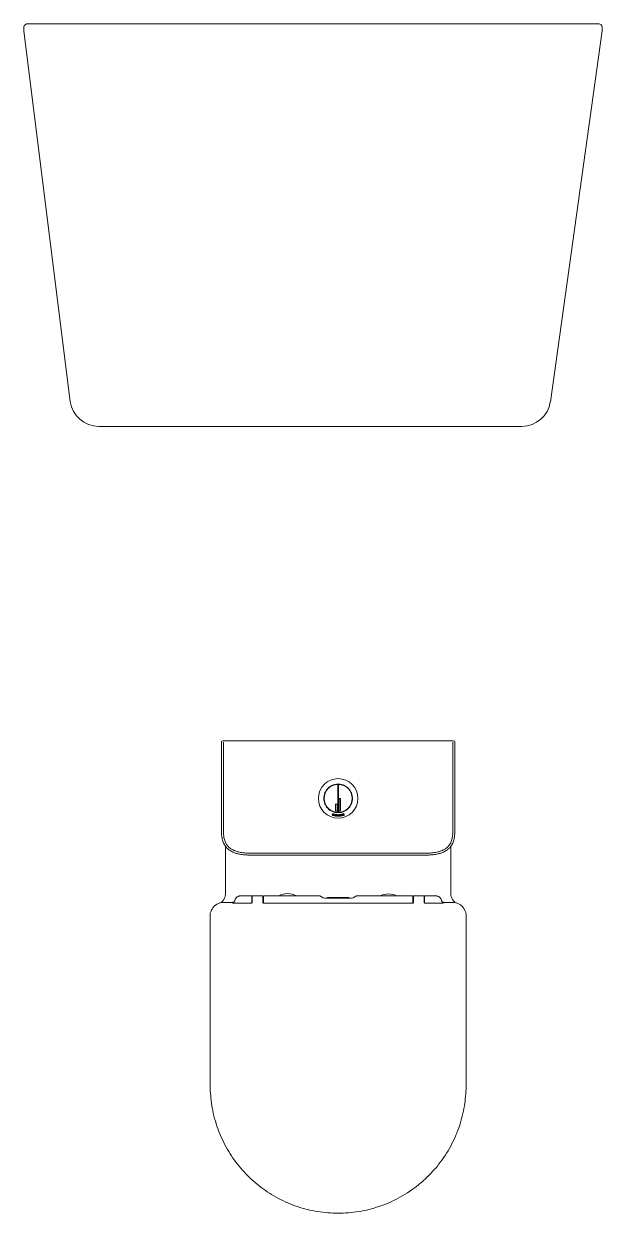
# Model space of a CAD drawing. Header units: millimetres. Extents: x 6670 to 127750, y 41694 to 79093.
# Drawn here: x 78313 to 79118, y 55474 to 57129 of the extents above; entities that cross this region are included whole.
import ezdxf

# ---------------------------------------------------------------- set-up
doc = ezdxf.new("R2010")
doc.units = ezdxf.units.MM
doc.header["$LTSCALE"] = 1000
doc.layers.add('I-E_40_15-FIXTURES', color=8, linetype='Continuous', lineweight=13)

# ---------------------------------------------------------------- blocks, each defined once
blk = doc.blocks.new('Aura Freestanding Bath Side')
for p, q in [((0, 550), (0, 555)), ((0, 550), (64.7, 34.3)), ((5.1, 560), (783.2, 560)), ((732.8, 34.3), (805, 550)), ((789.6, 560), (780.4, 560)), ((781.7, 560), (781.6, 560)), ((781.7, 560), (781.9, 560)), ((781.7, 560), (781.7, 560)), ((781.9, 560), (781.9, 560)), ((781.9, 560), (781.9, 560)), ((782.4, 560), (782.3, 560)), ((783.2, 560), (783.2, 560)), ((795.7, 560), (789.6, 560)), ((798.8, 560), (795.7, 560)), ((799.3, 560), (798.8, 560)), ((800, 560), (799.3, 560)), ((799.3, 560), (799.3, 560)), ((800.6, 560), (800, 560)), ((800, 560), (800, 560)), ((800, 560), (800, 560)), ((805, 550), (805, 555)), ((104.3, 0), (111, 0)), ((104.3, 0), (693.2, 0)), ((120.3, 0), (114.4, 0))]:
    blk.add_line(p, q)
blk.add_lwpolyline([(5.1, 560), (5, 560), (4.8, 560), (4.7, 560), (4.6, 560), (4.6, 560), (4.5, 559.9), (4.4, 559.9), (4.2, 559.9), (4, 559.8), (3.9, 559.8), (3.7, 559.7), (3.6, 559.7), (3.4, 559.6), (3.3, 559.5), (3.1, 559.5), (3, 559.4), (2.9, 559.3), (2.8, 559.3), (2.7, 559.2), (2.6, 559.1), (2.5, 559.1), (2.3, 559), (2.2, 558.9), (2.2, 558.8), (2, 558.7), (1.8, 558.5), (1.6, 558.4), (1.5, 558.2), (1.3, 558.1), (1.2, 557.9), (1.1, 557.8), (1, 557.7), (1, 557.6), (0.9, 557.5), (0.8, 557.3), (0.7, 557.3), (0.7, 557.2), (0.6, 557), (0.5, 556.9), (0.5, 556.8), (0.4, 556.6), (0.3, 556.5), (0.3, 556.3), (0.2, 556.2), (0.2, 556), (0.1, 555.9), (0.1, 555.7), (0.1, 555.6), (0, 555.5), (0, 555.4), (0, 555.3), (0, 555.2), (0, 555.1), (0, 555)])
for centre, radius, start, end in [((799.4, 555), 5, 82.4432, 90), ((799.9, 555), 5, 82.4432, 90), ((800, 555), 5, 359.9952, 90.0556), ((104.3, 40), 40, 188.1292, 269.9993), ((693.2, 40), 40, 269.9991, 351.8624)]:
    blk.add_arc(centre, radius, start, end)
blk = doc.blocks.new('liano wf cc suite plan')
for p, q in [((-224.7, 159.3), (-224.7, 152.6)), ((-201.9, 156.6), (-178, 156.6)), ((-178, 156.6), (-176, 156.6)), ((-147, 156.7), (-146.9, 156.7)), ((-146.9, 156.7), (-147, 156.7)), ((-2, 162.3), (-123, 162.3)), ((0, 153), (0, 160.3)), ((0, 0), (0, 153)), ((-225.9, 122.8), (-225.9, 143)), ((-223.2, 144.4), (-223.3, 144.4)), ((-215.5, 120), (-215.5, 135.3)), ((-225.4, 120), (-215.5, 120)), ((-224, 119.7), (-220.7, 119.7)), ((-215.5, 119.7), (-220.7, 119.7)), ((-215.5, 105), (-215.5, 119.7)), ((-159, 117), (-159, 115.5)), ((-156.3, 117), (-156.3, 115.5)), ((-225.9, -102), (-225.9, 102)), ((-225.8, 104), (-216.5, 104)), ((-225.8, 103.8), (-216.5, 103.8)), ((-219, 103.8), (-225.8, 103.8)), ((-225.8, 103.8), (-220.6, 103.8)), ((-216.5, 105), (-223.5, 105)), ((-220.7, 105), (-223.5, 105)), ((-220.7, 105), (-215.5, 105)), ((-216.5, 104), (-216.5, 105)), ((-215.5, 26), (-215.5, 102.8)), ((-159, 115.5), (-159, 0)), ((-215.5, 26), (-215.6, 25.9)), ((-89.2, 17.2), (-89.2, 17.1)), ((-87, 18.2), (-87, 18.2)), ((-73, 18.2), (-73, 18.2)), ((-70.8, 17.1), (-70.8, 17.2)), ((-219, 16), (-219, -16)), ((-218.5, 14.9), (-219, 14.9)), ((-218, 14.4), (-218, 13.7)), ((-218, 13.7), (-218, -13.7)), ((-159, -115.5), (-159, 0)), ((-104.8, 2.5), (-104.3, 2.5)), ((-104.8, 2.3), (-104.8, 2.5)), ((-104.8, 2), (-104.8, 2.3)), ((-104.4, 2), (-104.8, 2)), ((-104.6, 3.7), (-104.7, 3.2)), ((-102.4, 2.8), (-104.7, 3.2)), ((-104.6, 3.7), (-104.4, 3.6)), ((-104, 2), (-104.4, 2)), ((-104.3, 2.5), (-103.9, 2.4)), ((-103.7, 1.9), (-104, 2)), ((-103.9, 2.4), (-103.5, 2.4)), ((-103.3, 1.9), (-103.7, 1.9)), ((-103.5, 2.4), (-103, 2.3)), ((-103.2, 6.4), (-103.3, 5.9)), ((-103.2, 1.9), (-103.3, 1.9)), ((-103.2, 1.9), (-103.2, 1.9)), ((-103.1, 1.9), (-103.2, 1.9)), ((-103.1, 1.9), (-103.1, 1.9)), ((-103.1, 1.8), (-103.1, 1.9)), ((-103, 1.8), (-103.1, 1.8)), ((-103, 2.3), (-102.6, 2.3)), ((-103, 1.8), (-103, 1.8)), ((-103, 1.7), (-103, 1.8)), ((-103, 1.7), (-103, 1.7)), ((-102.9, 1.6), (-103, 1.7)), ((-102.9, 1.6), (-102.9, 1.6)), ((-102.9, 1.5), (-102.9, 1.6)), ((-102.9, 1.4), (-102.9, 1.5)), ((-102.9, 1.4), (-102.9, 1.4)), ((-102.9, 1.3), (-102.9, 1.4)), ((-102.9, 1.2), (-102.9, 1.3)), ((-102.8, 1.2), (-102.9, 1.2)), ((-102.5, 1.2), (-102.8, 1.2)), ((-102.5, 6.2), (-102.6, 5.7)), ((-102.6, 2.3), (-102.4, 2.3)), ((-102.6, 1.9), (-102.6, 1.7)), ((-102.5, 1.9), (-102.6, 1.9)), ((-102.6, 1.7), (-102.5, 1.7)), ((-102.5, 3.3), (-102.3, 3.2)), ((-102.4, 2.3), (-102.5, 2)), ((-102.5, 2), (-102.5, 1.9)), ((-102.5, 1.7), (-102.5, 1.6)), ((-102.5, 1.6), (-102.5, 1.5)), ((-102.5, 1.5), (-102.5, 1.2)), ((-102.3, 3.2), (-102.4, 2.8)), ((-99.4, 0.4), (-99.3, 0.5)), ((-99.4, 0.4), (-99.4, 0.4)), ((-96.3, 0.3), (-99, 0.3)), ((-97.9, 1.5), (-88, 1.5)), ((-88, 3.5), (-97.7, 3.5)), ((-96.3, 0.4), (-93.7, 0.4)), ((-96.3, 0.4), (-96.3, 0.3)), ((-94.3, 13.3), (-94.2, 13.3)), ((-94, 13.5), (-94.2, 13.3)), ((-93.7, 0.3), (-93.7, 0.4)), ((-92.2, 0.3), (-93.7, 0.3)), ((-93.5, 14), (-93.3, 14.2)), ((-93.3, 14.2), (-93.3, 14.3)), ((-90, 0.3), (-92.2, 0.3)), ((-85, 0.3), (-90, 0.3)), ((-88, 1.5), (-88, 3.5)), ((-75, 0.3), (-85, 0.3)), ((-70, 0.3), (-75, 0.3)), ((-67.8, 0.3), (-70, 0.3)), ((-65.7, 0.3), (-67.8, 0.3)), ((-66.7, 14.3), (-66.7, 14.2)), ((-66.5, 14), (-66.7, 14.2)), ((-66, 13.5), (-65.8, 13.3)), ((-65.8, 13.3), (-65.7, 13.3)), ((-61, 0.3), (-64.3, 0.3)), ((-60.7, 0.5), (-60.6, 0.4)), ((-60.6, 0.4), (-60.6, 0.4)), ((0, 0), (0, -153)), ((-219, -14.9), (-218.5, -14.9)), ((-218, -14.4), (-218, -13.7)), ((-104.8, -2.2), (-104.3, -2.1)), ((-104.8, -2.6), (-104.8, -2.2)), ((-104.2, -2.5), (-104.8, -2.6)), ((-104.6, -3.6), (-104, -3.5)), ((-104.6, -4), (-104.6, -3.6)), ((-104.2, -3.9), (-104.6, -4)), ((-104.4, -4.9), (-103.8, -4.8)), ((-104.3, -5.4), (-104.4, -4.9)), ((-104.3, -2.1), (-103.7, -2)), ((-104, -5.3), (-104.3, -5.4)), ((-103.7, -2.4), (-104.2, -2.5)), ((-103.6, -3.9), (-104.2, -3.9)), ((-104, -3.5), (-103.5, -3.4)), ((-103.4, -5.2), (-104, -5.3)), ((-103.8, -4.8), (-103.2, -4.7)), ((-103.7, -2), (-103.1, -1.9)), ((-103.1, -2.4), (-103.7, -2.4)), ((-103, -3.8), (-103.6, -3.9)), ((-103.6, -7.9), (-103.4, -7.9)), ((-103.6, -7.9), (-103.4, -8.4)), ((-103.5, -3.4), (-103.1, -3.3)), ((-102.8, -5.1), (-103.4, -5.2)), ((-103.4, -8.4), (-101.2, -7.7)), ((-103.2, -4.7), (-102.8, -4.7)), ((-103.1, -1.9), (-102.5, -1.8)), ((-103.1, -2.4), (-103.1, -2.4)), ((-103, -2.4), (-103.1, -2.4)), ((-103.1, -3.3), (-103, -3.3)), ((-102.9, -2.5), (-103, -2.4)), ((-103, -3.3), (-102.9, -3.3)), ((-102.9, -3.8), (-103, -3.8)), ((-102.9, -2.5), (-102.9, -2.5)), ((-102.8, -2.6), (-102.9, -2.5)), ((-102.9, -3.2), (-102.8, -3.1)), ((-102.9, -3.3), (-102.9, -3.2)), ((-102.8, -3.8), (-102.9, -3.8)), ((-102.8, -2.7), (-102.8, -2.6)), ((-102.8, -2.7), (-102.8, -2.7)), ((-102.8, -2.8), (-102.8, -2.7)), ((-102.8, -2.9), (-102.8, -2.8)), ((-102.8, -3), (-102.8, -2.9)), ((-102.8, -3.1), (-102.8, -3)), ((-102.8, -3.1), (-102.8, -3.1)), ((-102.8, -3.8), (-102.8, -3.8)), ((-102.7, -3.9), (-102.8, -3.8)), ((-102.8, -4.7), (-102.7, -4.6)), ((-102.8, -4.7), (-102.8, -4.7)), ((-102.6, -5.1), (-102.8, -5.1)), ((-102.7, -3.9), (-102.7, -3.9)), ((-102.6, -4), (-102.7, -3.9)), ((-102.7, -4.6), (-102.6, -4.6)), ((-102.4, -2.2), (-102.6, -2.3)), ((-102.6, -2.3), (-102.5, -2.3)), ((-102.6, -4.1), (-102.6, -4)), ((-102.6, -4.2), (-102.6, -4.1)), ((-102.6, -4.3), (-102.6, -4.2)), ((-102.6, -4.3), (-102.6, -4.3)), ((-102.6, -4.4), (-102.6, -4.3)), ((-102.6, -4.5), (-102.6, -4.4)), ((-102.6, -4.6), (-102.6, -4.5)), ((-102.5, -5), (-102.6, -5.1)), ((-102.5, -1.8), (-102.4, -2.2)), ((-102.5, -2.3), (-102.5, -2.4)), ((-102.5, -2.3), (-102.5, -2.3)), ((-102.5, -2.4), (-102.4, -2.5)), ((-102.4, -3.3), (-102.5, -3.4)), ((-102.5, -3.4), (-102.5, -3.5)), ((-102.5, -3.5), (-102.4, -3.5)), ((-102.4, -5), (-102.5, -5)), ((-102.4, -2.5), (-102.4, -2.6)), ((-102.4, -2.6), (-102.3, -2.8)), ((-102.3, -3.1), (-102.4, -3.2)), ((-102.4, -3.2), (-102.4, -3.3)), ((-102.4, -3.5), (-102.3, -3.6)), ((-102.3, -4.9), (-102.4, -5)), ((-102.3, -2.8), (-102.3, -2.9)), ((-102.3, -2.8), (-102.3, -2.8)), ((-102.3, -2.9), (-102.3, -3)), ((-102.3, -3), (-102.3, -3.1)), ((-102.3, -3.6), (-102.2, -3.7)), ((-102.2, -4.8), (-102.3, -4.9)), ((-102.2, -3.7), (-102.2, -3.9)), ((-102.2, -3.9), (-102.1, -4)), ((-102.1, -4.5), (-102.2, -4.7)), ((-102.2, -4.7), (-102.2, -4.8)), ((-102.1, -4), (-102.1, -4.1)), ((-102.1, -4.1), (-102.1, -4.3)), ((-102.1, -4.3), (-102.1, -4.4)), ((-102.1, -4.4), (-102.1, -4.5)), ((-101.5, -7.3), (-101.3, -7.3)), ((-101.3, -7.3), (-101.2, -7.7)), ((-99.4, -0.4), (-99.3, -0.5)), ((-99.4, -0.4), (-99.4, -0.4)), ((-99.4, -0.4), (-99.4, -0.4)), ((-99.3, -0.5), (-99.4, -0.4)), ((-99, -0.3), (-96.3, -0.3)), ((-96.3, -0.3), (-99, -0.3)), ((-97.9, -1.5), (-80, -1.5)), ((-80, -3.5), (-97.7, -3.5)), ((-96.3, -0.4), (-96.3, -0.3)), ((-96.3, -0.4), (-93.7, -0.4)), ((-94.2, -13.3), (-94.3, -13.3)), ((-94.3, -13.3), (-94.2, -13.3)), ((-94, -13.5), (-94.2, -13.3)), ((-94, -13.5), (-94.2, -13.3)), ((-93.7, -0.3), (-92.2, -0.3)), ((-92.2, -0.3), (-93.7, -0.3)), ((-93.7, -0.3), (-93.7, -0.4)), ((-93.5, -14), (-93.3, -14.2)), ((-93.5, -14), (-93.3, -14.2)), ((-93.3, -14.3), (-93.3, -14.2)), ((-93.3, -14.2), (-93.3, -14.3)), ((-92.2, -0.3), (-90, -0.3)), ((-90, -0.3), (-92.2, -0.3)), ((-90, -0.3), (-85, -0.3)), ((-85, -0.3), (-90, -0.3)), ((-85, -0.3), (-75, -0.3)), ((-75, -0.3), (-85, -0.3)), ((-80, -1.5), (-80, -3.5)), ((-75, -0.3), (-70, -0.3)), ((-70, -0.3), (-75, -0.3)), ((-70, -0.3), (-67.8, -0.3)), ((-67.8, -0.3), (-70, -0.3)), ((-67.8, -0.3), (-66.3, -0.3)), ((-66.3, -0.3), (-67.8, -0.3)), ((-66.5, -14), (-66.7, -14.2)), ((-66.5, -14), (-66.7, -14.2)), ((-66.7, -14.2), (-66.7, -14.3)), ((-66.7, -14.3), (-66.7, -14.2)), ((-66.3, -0.3), (-66.3, -0.4)), ((-63.7, -0.4), (-66.3, -0.4)), ((-66, -13.5), (-65.8, -13.3)), ((-66, -13.5), (-65.8, -13.3)), ((-65.7, -13.3), (-65.8, -13.3)), ((-65.8, -13.3), (-65.7, -13.3)), ((-63.7, -0.4), (-63.7, -0.3)), ((-63.7, -0.3), (-61, -0.3)), ((-61, -0.3), (-63.7, -0.3)), ((-60.7, -0.5), (-60.6, -0.4)), ((-60.6, -0.4), (-60.7, -0.5)), ((-60.6, -0.4), (-60.6, -0.4)), ((-60.6, -0.4), (-60.6, -0.4)), ((-215.5, -102.8), (-215.5, -26)), ((-89.2, -17.1), (-89.2, -17.2)), ((-89.2, -17.2), (-89.2, -17.1)), ((-70.8, -17.2), (-70.8, -17.1)), ((-70.8, -17.1), (-70.8, -17.2)), ((-216.5, -103.8), (-225.8, -103.8)), ((-216.5, -104), (-225.8, -104)), ((-216.5, -104), (-225.8, -104)), ((-223.6, -105), (-216.5, -105)), ((-223.6, -105), (-216.5, -105)), ((-223.5, -105), (-220.7, -105)), ((-215.5, -105), (-220.7, -105)), ((-216.5, -105), (-216.5, -104)), ((-216.5, -105), (-216.5, -104)), ((-215.5, -119.7), (-215.5, -105)), ((-159, -117), (-159, -115.5)), ((-156.3, -117), (-156.3, -115.5)), ((-225.9, -143), (-225.9, -122.8)), ((-215.5, -120), (-225.4, -120)), ((-220.7, -119.7), (-224, -119.7)), ((-220.7, -119.7), (-215.5, -119.7)), ((-215.5, -135.3), (-215.5, -120)), ((-224.4, -145.6), (-224.4, -145.6)), ((-223.3, -144.4), (-223.2, -144.4)), ((-224.7, -159.3), (-224.7, -152.6)), ((-201.9, -156.6), (-178, -156.6)), ((-178, -156.6), (-176, -156.6)), ((-147, -156.7), (-146.9, -156.7)), ((-146.9, -156.7), (-147, -156.7)), ((-2, -162.3), (-123, -162.3)), ((0, -153), (0, -160.3))]:
    blk.add_line(p, q)
for points in [[(-657, 0), (-657, 3.6), (-656.9, 7.2), (-656.7, 10.8), (-656.5, 14.4), (-656.1, 18), (-655.7, 21.6), (-655.2, 25.2), (-654.7, 28.7), (-654.1, 32.3), (-653.4, 35.8), (-652.6, 39.4), (-651.8, 42.9), (-650.9, 46.4), (-649.9, 49.9), (-648.9, 53.3), (-647.8, 56.7), (-646.6, 60.2), (-645.3, 63.5), (-644, 66.9), (-642.6, 70.2), (-641.2, 73.5), (-639.6, 76.8), (-638.1, 80), (-636.4, 83.2), (-634.7, 86.3), (-632.9, 89.5), (-631.1, 92.6), (-629.2, 95.6), (-627.2, 98.6), (-625.2, 101.5), (-623.2, 104.4), (-621.1, 107.3), (-618.9, 110.1), (-616.7, 112.8), (-614.4, 115.6), (-612.1, 118.2), (-609.7, 120.9), (-607.3, 123.4), (-604.8, 126), (-602.3, 128.4), (-599.7, 130.9), (-597.1, 133.2), (-594.4, 135.6), (-591.7, 137.9), (-588.9, 140.1), (-586, 142.3), (-583.2, 144.4), (-580.3, 146.4), (-577.3, 148.4), (-574.3, 150.4), (-571.3, 152.2), (-568.2, 154.1), (-565.1, 155.8), (-562, 157.5), (-558.8, 159.1), (-555.6, 160.7), (-552.4, 162.2), (-549.1, 163.7), (-545.8, 165), (-542.5, 166.3), (-539.2, 167.6), (-535.8, 168.7), (-532.4, 169.8), (-528.8, 170.9), (-525.2, 171.9), (-521.6, 172.9), (-518, 173.7), (-514.4, 174.5), (-510.7, 175.2), (-507, 175.8), (-503.8, 176.3), (-500.5, 176.7), (-497.2, 177.1), (-493.9, 177.4), (-490.5, 177.7), (-487.2, 177.9), (-483.8, 178), (-479.8, 178.1), (-476, 178.2), (-472.3, 178.2), (-468.5, 178.3), (-460.1, 178.3), (-445.8, 178.3), (-431.6, 178.3), (-407.2, 178.2), (-382, 178.3), (-341.1, 178.3), (-297.8, 178.3), (-276.1, 178.3), (-243.6, 178.3)], [(-243.6, 178.3), (-242.6, 178.3), (-241.7, 178.2), (-240.7, 178.1), (-239.7, 177.9), (-238.7, 177.6), (-237.7, 177.3), (-236.7, 176.9), (-235.8, 176.5), (-234.8, 176), (-233.9, 175.5), (-233, 174.9), (-232.1, 174.3), (-231.3, 173.6), (-230.5, 172.9), (-229.7, 172.1), (-229, 171.3), (-228.3, 170.4), (-227.7, 169.5), (-227.2, 168.6), (-226.7, 167.6), (-226.2, 166.7), (-225.8, 165.6), (-225.5, 164.6), (-225.2, 163.6), (-225, 162.5), (-224.8, 161.4), (-224.7, 160.3), (-224.7, 159.3)], [(-208.5, 156.6), (-210.5, 156.6), (-211.9, 156.7), (-213.3, 156.8), (-214.2, 156.9), (-215, 157), (-215.9, 157.2), (-216.7, 157.4), (-217.5, 157.7), (-218.2, 158), (-219, 158.3), (-219.7, 158.7), (-220.5, 159.1), (-221.2, 159.5), (-221.9, 160), (-222.6, 160.5), (-223.6, 161.4), (-224.7, 162.3), (-225, 162.6)], [(-201.9, 156.6), (-207.9, 156.6), (-208.5, 156.6)], [(-176, 156.6), (-150, 156.6), (-147, 156.7)], [(-125.6, 162.3), (-127.2, 162.3), (-128.5, 162.3), (-129.9, 162.2), (-131, 162.1), (-132, 162), (-133.5, 161.8), (-135.1, 161.6), (-136.7, 161.3), (-137.5, 161.1), (-138.2, 160.9), (-139.6, 160.5), (-140.9, 160), (-142.2, 159.5), (-143.4, 158.8), (-144, 158.5), (-144.6, 158.2), (-145.6, 157.6), (-146.5, 156.9), (-147.4, 156.2), (-148.2, 155.5), (-149.1, 154.8), (-149.7, 154.1), (-150.4, 153.3), (-151, 152.6), (-151.5, 152), (-151.9, 151.4), (-152.7, 150.2), (-153.5, 149), (-154.1, 147.8), (-154.7, 146.7), (-155.2, 145.5), (-155.7, 144.3), (-156.1, 143), (-156.5, 141.8), (-156.8, 140.5), (-157.1, 139.6), (-157.3, 138.6), (-157.6, 137.1), (-157.9, 135.6), (-158.1, 134.1), (-158.3, 133), (-158.4, 131.8), (-158.5, 130.5), (-158.6, 129.2), (-158.7, 127.7), (-158.8, 126.2), (-158.9, 123.4), (-159, 121.6), (-159, 118.2), (-159, 117)], [(-125.6, 159.6), (-127.1, 159.6), (-128.2, 159.5), (-129.4, 159.5), (-130.5, 159.4), (-131.7, 159.3), (-133.1, 159.1), (-134.6, 158.9), (-136, 158.6), (-137.4, 158.3), (-138.7, 157.9), (-140, 157.4), (-140.6, 157.1), (-141.2, 156.9), (-141.9, 156.6), (-142.5, 156.2), (-143.3, 155.7), (-144.2, 155.2), (-145, 154.6), (-146, 153.8), (-146.9, 153), (-147.8, 152.1), (-148.6, 151.3), (-149.3, 150.4), (-150, 149.4), (-150.6, 148.5), (-151.2, 147.4), (-151.8, 146.3), (-152.3, 145.2), (-152.8, 144.1), (-153.2, 142.9), (-153.6, 141.8), (-154, 140.6), (-154.2, 139.7), (-154.5, 138.8), (-154.8, 137.2), (-155.1, 135.7), (-155.4, 134), (-155.6, 132.2), (-155.8, 131), (-155.9, 129.7), (-156, 128.2), (-156.1, 126.8), (-156.2, 124), (-156.2, 122), (-156.3, 120.7), (-156.3, 117)], [(-224.7, 147.1), (-224.6, 146.4), (-224.5, 146), (-224.4, 145.6)], [(-224.4, 145.6), (-224.2, 145.3), (-224, 144.9), (-223.7, 144.7), (-223.5, 144.5), (-223.4, 144.5), (-223.3, 144.4), (-223.3, 144.4)], [(-222.9, 144.2), (-222.3, 144), (-221.5, 143.8), (-220.8, 143.5), (-220.1, 143.2), (-219.6, 142.8), (-219, 142.4), (-218.5, 142), (-218, 141.5), (-217.5, 140.9), (-217.1, 140.4), (-216.7, 139.8), (-216.4, 139.2), (-216.1, 138.5), (-215.9, 137.9), (-215.7, 137.2), (-215.6, 136.6), (-215.5, 135.9), (-215.5, 135.3)], [(-225.9, 120.6), (-225.9, 120.8), (-225.9, 121.3)], [(-225.9, 120.6), (-225.8, 120.4), (-225.7, 120.3), (-225.5, 120.1), (-225.4, 120), (-225.1, 119.9), (-224.7, 119.8), (-224.3, 119.7), (-224, 119.7)], [(-225.7, 104.1), (-225.8, 103.9), (-225.9, 103.6), (-225.9, 103.2), (-225.9, 102.7), (-225.9, 102)], [(-223.5, 105), (-224, 105), (-224.5, 104.9), (-224.9, 104.7), (-225.2, 104.6), (-225.4, 104.5), (-225.6, 104.3), (-225.7, 104.1)], [(-156.3, 115.5), (-156.3, 21.9), (-156.4, 0)], [(-85.6, 19.2), (-85.6, 19.2), (-85.6, 19.2), (-85.9, 19.2), (-86.4, 19), (-87.2, 18.7), (-87.7, 18.5), (-88, 18.4), (-88.1, 18.3), (-88.1, 18.3), (-88.1, 18.3)], [(-71.9, 18.3), (-71.9, 18.3), (-71.9, 18.3), (-72.2, 18.4), (-72.7, 18.7), (-73.5, 19), (-74.1, 19.1), (-74.3, 19.2), (-74.4, 19.2), (-74.4, 19.2), (-74.4, 19.2)], [(-243.6, -178.3), (-275.5, -178.3), (-296.8, -178.3), (-339.4, -178.3), (-381.9, -178.3), (-402.4, -178.2), (-415.5, -178.2), (-428.6, -178.2), (-444.4, -178.3), (-460.1, -178.3), (-467.4, -178.3), (-471.1, -178.2), (-476.5, -178.2), (-480.5, -178.1), (-484.6, -178), (-487.9, -177.8), (-491.2, -177.6), (-494.5, -177.4), (-497.8, -177), (-501.1, -176.7), (-504.3, -176.2), (-507.6, -175.7), (-511.2, -175.1), (-514.8, -174.4), (-518.4, -173.6), (-522, -172.8), (-525.5, -171.9), (-529.1, -170.9), (-532.6, -169.8), (-536.1, -168.7), (-538.4, -167.8), (-540.8, -167), (-543.1, -166.1), (-544.9, -165.4), (-546.6, -164.7), (-548.4, -164), (-550.1, -163.2), (-553.6, -161.7), (-557, -160), (-560.3, -158.4), (-563.7, -156.6), (-567, -154.8), (-570.2, -152.9), (-573.5, -150.9), (-576.6, -148.9), (-579.8, -146.8), (-582.8, -144.7), (-585.7, -142.5), (-588.6, -140.3), (-591.4, -138.1), (-594.2, -135.8), (-596.9, -133.4), (-599.6, -131), (-602.3, -128.5), (-604.9, -125.9), (-606.6, -124.1), (-608.4, -122.3), (-610.1, -120.5), (-611.3, -119.1), (-612.6, -117.7), (-613.8, -116.3), (-615.1, -114.8), (-616.3, -113.4), (-617.5, -111.9), (-619.8, -108.9), (-622.1, -105.9), (-624.3, -102.9), (-626.4, -99.8), (-628.5, -96.6), (-630.5, -93.4), (-632.5, -90.2), (-634.4, -86.9), (-636.1, -83.7), (-637.8, -80.5), (-639.4, -77.2), (-641, -73.9), (-642.5, -70.5), (-643.9, -67.1), (-645.3, -63.7), (-646.5, -60.3), (-647.7, -56.9), (-648.8, -53.4), (-649.9, -50), (-650.9, -46.5), (-651.8, -43), (-652.6, -39.4), (-653.4, -35.9), (-654.1, -32.4), (-654.7, -28.8), (-655.2, -25.2), (-655.7, -21.6), (-656.1, -18), (-656.5, -14.4), (-656.7, -10.8), (-656.9, -7.2), (-657, -3.6), (-657, 0)], [(-156.3, -115.5), (-156.3, -21.9), (-156.4, 0)], [(-88.1, -18.3), (-88.1, -18.3), (-88.1, -18.3), (-87.8, -18.4), (-87.3, -18.7), (-86.5, -19), (-85.9, -19.1), (-85.7, -19.2), (-85.6, -19.2), (-85.6, -19.2), (-85.6, -19.2)], [(-74.4, -19.2), (-74.4, -19.2), (-74.4, -19.2), (-74.1, -19.2), (-73.6, -19), (-72.8, -18.7), (-72.3, -18.5), (-72, -18.4), (-71.9, -18.3), (-71.9, -18.3), (-71.9, -18.3)], [(-225.9, -102), (-225.9, -102.8), (-225.9, -103.2), (-225.9, -103.6), (-225.8, -103.7), (-225.8, -104), (-225.7, -104.1)], [(-223.5, -105), (-224, -105), (-224.5, -104.9), (-224.8, -104.8), (-225.2, -104.6), (-225.4, -104.5), (-225.5, -104.4), (-225.6, -104.3), (-225.7, -104.1)], [(-224, -119.7), (-224.3, -119.7), (-224.7, -119.8), (-225.1, -119.9), (-225.4, -120), (-225.6, -120.1), (-225.7, -120.3), (-225.8, -120.4), (-225.9, -120.6)], [(-225.9, -120.6), (-225.9, -120.8), (-225.9, -121.3)], [(-125.6, -162.3), (-127.2, -162.3), (-128.5, -162.3), (-129.9, -162.2), (-131, -162.1), (-132, -162), (-133.5, -161.8), (-135.1, -161.6), (-136.7, -161.3), (-137.5, -161.1), (-138.2, -160.9), (-139.6, -160.5), (-140.9, -160), (-142.2, -159.5), (-143.4, -158.8), (-144, -158.5), (-144.6, -158.2), (-145.6, -157.6), (-146.5, -156.9), (-147.4, -156.2), (-148.2, -155.5), (-149.1, -154.8), (-149.7, -154.1), (-150.4, -153.3), (-151, -152.6), (-151.5, -152), (-151.9, -151.4), (-152.7, -150.2), (-153.5, -149), (-154.1, -147.8), (-154.7, -146.7), (-155.2, -145.5), (-155.7, -144.3), (-156.1, -143), (-156.5, -141.8), (-156.8, -140.5), (-157.1, -139.6), (-157.3, -138.6), (-157.6, -137.1), (-157.9, -135.6), (-158.1, -134.1), (-158.3, -133), (-158.4, -131.8), (-158.5, -130.5), (-158.6, -129.2), (-158.7, -127.7), (-158.8, -126.2), (-158.9, -123.4), (-159, -121.6), (-159, -118.2), (-159, -117)], [(-125.6, -159.6), (-127.1, -159.6), (-128.2, -159.5), (-129.4, -159.5), (-130.5, -159.4), (-131.7, -159.3), (-133.1, -159.1), (-134.6, -158.9), (-136, -158.6), (-137.4, -158.3), (-138.7, -157.9), (-140, -157.4), (-140.6, -157.1), (-141.2, -156.9), (-141.9, -156.6), (-142.5, -156.2), (-143.3, -155.7), (-144.2, -155.2), (-145, -154.6), (-146, -153.8), (-146.9, -153), (-147.8, -152.1), (-148.6, -151.3), (-149.3, -150.4), (-150, -149.4), (-150.6, -148.5), (-151.2, -147.4), (-151.8, -146.3), (-152.3, -145.2), (-152.8, -144.1), (-153.2, -142.9), (-153.6, -141.8), (-154, -140.6), (-154.2, -139.7), (-154.5, -138.8), (-154.8, -137.2), (-155.1, -135.7), (-155.4, -134), (-155.6, -132.2), (-155.8, -131), (-155.9, -129.7), (-156, -128.2), (-156.1, -126.8), (-156.2, -124), (-156.2, -122), (-156.3, -120.7), (-156.3, -117)], [(-224.7, -147.1), (-224.6, -146.4), (-224.5, -146), (-224.4, -145.6)], [(-223.3, -144.4), (-223.3, -144.4), (-223.4, -144.5), (-223.5, -144.5), (-223.8, -144.8), (-224.1, -145), (-224.3, -145.4), (-224.4, -145.6)], [(-222.9, -144.2), (-222.3, -144), (-221.5, -143.8), (-220.8, -143.5), (-220.1, -143.2), (-219.6, -142.8), (-219, -142.4), (-218.5, -142), (-218, -141.5), (-217.5, -140.9), (-217.1, -140.4), (-216.7, -139.8), (-216.4, -139.2), (-216.1, -138.5), (-215.9, -137.9), (-215.7, -137.2), (-215.6, -136.6), (-215.5, -135.9), (-215.5, -135.3)], [(-243.6, -178.3), (-242.6, -178.3), (-241.7, -178.2), (-240.7, -178.1), (-239.7, -177.9), (-238.7, -177.6), (-237.7, -177.3), (-236.7, -176.9), (-235.8, -176.5), (-234.8, -176), (-233.9, -175.5), (-233, -174.9), (-232.1, -174.3), (-231.3, -173.6), (-230.5, -172.9), (-229.7, -172.1), (-229, -171.3), (-228.3, -170.4), (-227.7, -169.5), (-227.2, -168.6), (-226.7, -167.6), (-226.2, -166.7), (-225.8, -165.6), (-225.5, -164.6), (-225.2, -163.6), (-225, -162.5), (-224.8, -161.4), (-224.7, -160.3), (-224.7, -159.3)], [(-208.5, -156.6), (-210.5, -156.6), (-211.9, -156.7), (-213.3, -156.8), (-214.2, -156.9), (-215, -157), (-215.9, -157.2), (-216.7, -157.4), (-217.5, -157.7), (-218.2, -158), (-219, -158.3), (-219.7, -158.7), (-220.5, -159.1), (-221.2, -159.5), (-221.9, -160), (-222.6, -160.5), (-223.6, -161.4), (-224.7, -162.3), (-225, -162.6)], [(-201.9, -156.6), (-207.9, -156.6), (-208.5, -156.6)], [(-176, -156.6), (-150, -156.6), (-147, -156.7)]]:
    blk.add_lwpolyline(points)
blk.add_circle((-80, 0), 27.5)
for centre, radius, start, end in [((-0.4, 152.4), 224.3, 179.94, 181.3427), ((-123.5, -113.5), 275.8, 89.8949, 90.434), ((-123.3, -114.6), 274.2, 89.9311, 90.468), ((112.2, -397233.7), 397393.3, 90.01647, 90.033914), ((-2, 160.3), 2, 0, 90), ((-50.3, 143), 175.7, 178.9079, 179.9828), ((-221.7, 147.7), 3.62, 182.1645, 202.0562), ((-221.7, 147.7), 3.63, 202.0527, 220.965), ((-221.8, 147.4), 3.38, 243.8978, 251.0047), ((-148.5, 122.7), 77.5, 179.9169, 181.043), ((-216.5, 102.8), 1, 0, 90), ((-238, 70.4), 25.6, 331.5106, 28.4894), ((-204, 16), 15, 141.3752, 180), ((-216.5, 26), 1, 321.3829, 0.7043), ((-80, 0), 19.5, 47.0912, 132.9088), ((-80, 0), 20, 113.7364, 126.8699), ((-80, 0), 19.5, 111.0767, 118.373), ((-80, 0), 20, 95.1488, 106.2636), ((-80, 0), 20, 84.9353, 95.0647), ((-80, 0), 20, 73.7364, 84.8512), ((-80, 0), 19.5, 61.627, 68.9233), ((-80, 0), 20, 53.1301, 66.2636), ((-218.5, 14.4), 0.5, 0, 90), ((-103.7, -0.2), 1.23, 0.0001, 179.9999), ((-103.3, 4.2), 1.24, 309.4908, 209.2269), ((-103.7, -0.2), 0.788, 0.001, 179.999), ((-103.3, 4.2), 0.795, 359.9992, 180.0008), ((-103.3, 4.2), 0.795, 180.0004, 359.9996), ((-102.6, 7), 1.24, 269.5433, 179.9999), ((-102.6, 7), 1.24, 180.0003, 236.4549), ((-102.6, 7), 0.793, 279.3425, 179.9996), ((-102.6, 7), 0.793, 180.0016, 226.4933), ((-80, 0), 20, 126.9074, 233.0926), ((-80, 0), 19.5, 137.0912, 177.5869), ((-99, 0.8), 0.5, 177.5858, 270.0011), ((-80, 0), 18, 168.7877, 175.2198), ((-80, 0), 19.4, 133.8193, 136.1806), ((-80, 0), 20, 306.9074, 53.0926), ((-80, 0), 19.4, 43.8193, 46.1806), ((-65, -0.9), 1.39, 22.8014, 157.1986), ((-65, -1), 1.5, 119.9264, 152.1819), ((-80, 0), 19.5, 2.4131, 42.9088), ((-65, -1), 1.5, 27.8181, 60.0736), ((-61, 0.8), 0.5, 269.9989, 2.4142), ((-204, -16), 15, 180, 218.6231), ((-218.5, -14.4), 0.5, 270, 0), ((-103.7, -0.2), 1.23, 180.0001, 359.9999), ((-103.7, -0.2), 0.788, 180.0013, 359.9987), ((-102.7, -6.8), 1.24, 337.3733, 180), ((-102.7, -6.8), 1.24, 180.001, 236.426), ((-102.7, -6.8), 0.795, 0.0011, 179.9989), ((-102.7, -6.8), 0.795, 179.9999, 0.0001), ((-99, -0.8), 0.5, 89.9989, 182.4142), ((-99, -0.8), 0.5, 89.9989, 182.4142), ((-80, 0), 19.5, 182.4131, 222.9088), ((-80, 0), 19.5, 182.4131, 222.9088), ((-80, 0), 18, 184.7802, 191.2123), ((-80, 0), 19.4, 223.8193, 226.1806), ((-80, 0), 19.4, 223.8194, 226.1807), ((-80, 0), 19.5, 227.0912, 312.9088), ((-80, 0), 19.5, 227.0912, 312.9088), ((-80, 0), 20, 233.1301, 246.2636), ((-80, 0), 20, 293.7364, 306.8699), ((-80, 0), 19.4, 313.8193, 316.1806), ((-80, 0), 19.4, 313.8194, 316.1807), ((-80, 0), 19.5, 317.0912, 357.5869), ((-80, 0), 19.5, 317.0912, 357.5869), ((-61, -0.8), 0.5, 357.5858, 90.0011), ((-61, -0.8), 0.5, 357.5858, 90.0011), ((-216.5, -26), 1, 359.2957, 38.6171), ((-218.9, -28.5), 4.22, 36.5722, 39.0757), ((-80, 0), 19.5, 241.627, 248.9233), ((-80, 0), 19.5, 241.627, 248.9233), ((-80, 0), 20, 253.7364, 264.8512), ((-80, 0), 20, 264.9353, 275.0647), ((-80, 0), 20, 275.1488, 286.2636), ((-80, 0), 19.5, 291.0767, 298.373), ((-80, 0), 19.5, 291.0767, 298.373), ((-238.5, -70), 25.6, 334.1895, 25.8105), ((-216.5, -102.8), 1, 270, 360), ((-148.5, -122.7), 77.5, 178.957, 180.0831), ((-50.3, -143), 175.7, 180.0172, 181.0921), ((-221.7, -147.7), 3.62, 157.9426, 177.8355), ((-221.7, -147.7), 3.63, 139.035, 157.9461), ((-0.6, -152.4), 224.1, 178.6556, 180.0606), ((-221.8, -147.4), 3.38, 108.9964, 116.0984), ((-123.3, 114.6), 274.2, 269.532, 270.0689), ((-123.5, 113.5), 275.8, 269.566, 270.1051), ((112.2, 397233.6), 397393.3, 269.966086, 269.98353), ((-2, -160.3), 2, 270, 360)]:
    blk.add_arc(centre, radius, start, end)

msp = doc.modelspace()

# ---------------------------------------------------------------- block references
at = {"layer": 'I-E_40_15-FIXTURES'}
msp.add_blockref('Aura Freestanding Bath Side', (78313.3, 56568.7), dxfattribs=at)
at = {"layer": 'I-E_40_15-FIXTURES', "rotation": 90}
msp.add_blockref('liano wf cc suite plan', (78750.8, 56131.2), dxfattribs=at)

doc.saveas('drawing.dxf')
